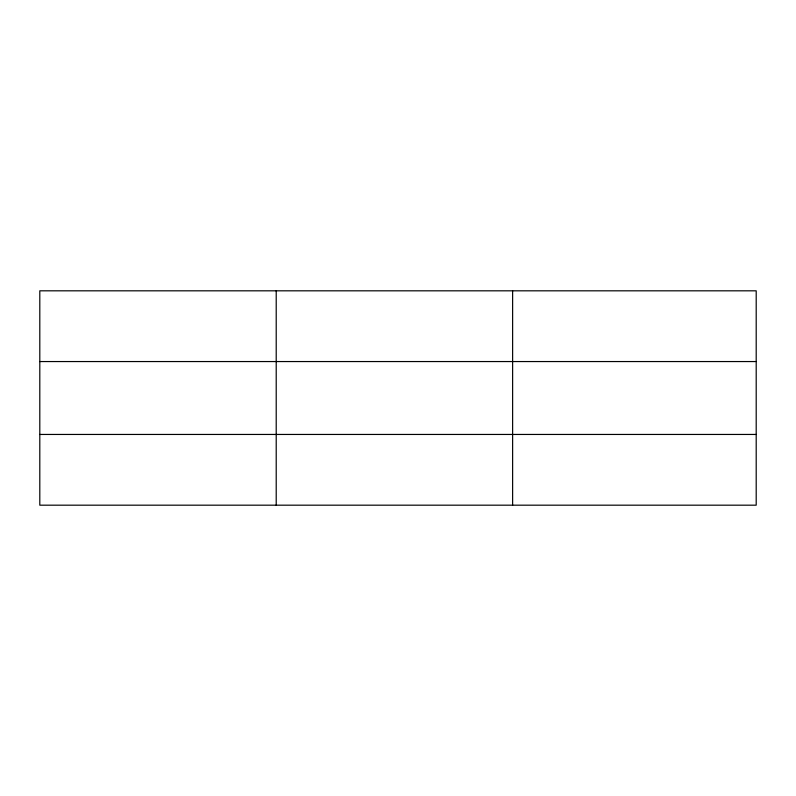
<?xml version="1.0" encoding="UTF-8"?>
<svg xmlns="http://www.w3.org/2000/svg" width="796" height="796" viewBox="0 0 796 796"><rect width="100%" height="100%" fill="white"/><g stroke="black" fill="none" stroke-linecap="round" stroke-linejoin="round"><path stroke-width="1.19" d="M276.212 505.181L276.212 290.819M512.624 505.181L512.624 290.819M756.2 361.553L756.2 290.819L39.8 290.819L39.8 505.181L756.2 505.181L756.2 361.553L39.8 361.553M39.8 434.447L756.2 434.447"/></g></svg>
